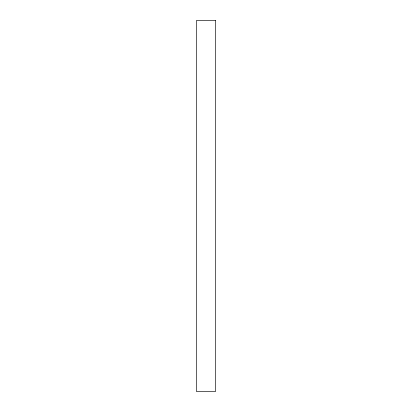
<?xml version="1.0" encoding="UTF-8"?>
<svg xmlns="http://www.w3.org/2000/svg" width="412" height="412" viewBox="0 0 412 412"><rect width="100%" height="100%" fill="white"/><g stroke="black" fill="none" stroke-linecap="round" stroke-linejoin="round"><path stroke-width="0.62" d="M215.656 20.6L196.344 20.6L196.344 391.4L215.656 391.4L215.656 20.6"/></g></svg>
